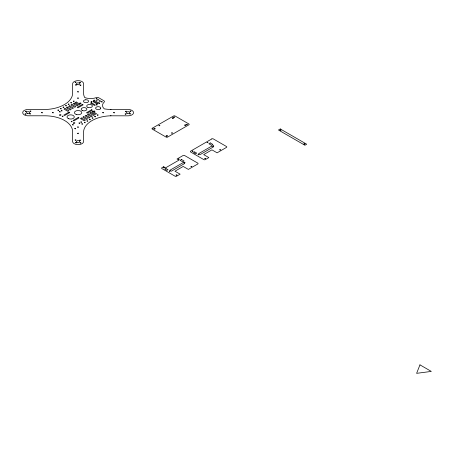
<?xml version="1.0" encoding="UTF-8"?>
<svg xmlns="http://www.w3.org/2000/svg" width="454" height="454" viewBox="0 0 454 454"><rect width="100%" height="100%" fill="white"/><g stroke="black" fill="none" stroke-linecap="round" stroke-linejoin="round"><path stroke-width="0.68" d="M110.997 115.787L110.146 115.815A28.653 16.543 0 0 0 83.638 131.121L83.615 141.495A5.51 3.184 0 0 1 78.457 144.622A5.51 3.184 0 0 1 72.651 141.898L72.663 131.62A27.7 15.992 0 0 0 45.247 115.798L27.433 115.787A5.51 3.184 0 0 1 22.711 112.439A5.51 3.184 0 0 1 28.131 109.459L46.098 109.459A28.647 16.537 0 0 0 72.651 93.666L72.646 83.593A5.51 3.184 0 0 1 77.957 80.659A5.51 3.184 0 0 1 83.593 83.388L83.593 93.672A28.653 16.543 0 0 0 84.682 97.548A10.822 6.248 0 0 0 96.447 97.576A1.935 1.118 0 0 1 98.739 97.763L103.892 100.743A1.935 1.118 0 0 1 104.221 102.065A10.856 6.271 0 0 0 104.255 108.858L104.289 108.864A28.653 16.543 0 0 0 110.146 109.465L110.997 109.493M110.668 109.488L128.817 109.499A5.51 3.184 0 0 1 133.533 112.847A5.51 3.184 0 0 1 128.113 115.827L110.532 115.804M89.529 119.51C90.601 120.702 90.834 118.432 89.529 119.51M171.55 132.988L172.458 133.005L171.55 132.988M173.871 117.075L174.773 117.121L173.876 117.041M176.056 175.045L176.964 175.062L176.056 175.045M178.377 159.127L179.279 159.178L178.382 159.093M186.492 124.362L187.4 124.413L186.503 124.328M190.998 166.419L191.906 166.465L191.009 166.385M204.794 158.452L205.702 158.469L204.794 158.452M207.109 142.539L208.017 142.584L207.12 142.505M219.736 149.826L220.644 149.877L219.742 149.792M63.032 107.15C63.929 108.398 64.491 106.162 63.032 107.15M86.952 120.974C87.855 122.188 88.394 120.021 86.969 120.934M158.928 125.684L159.831 125.735L158.928 125.684M163.434 167.742L164.337 167.787L163.434 167.742M192.173 151.148L193.075 151.199L192.173 151.148M169.37 171.135C170.057 172.197 170.625 170.346 169.37 171.135M198.103 154.547C198.79 155.608 199.334 153.758 198.103 154.547M184.307 162.509C184.994 163.576 185.584 161.709 184.307 162.509M213.045 145.916C213.732 146.988 214.316 145.121 213.045 145.916M25.532 111.361C26.332 112.637 27.058 110.424 25.532 111.361M25.146 113.965C25.946 115.242 26.672 113.023 25.146 113.965M30.043 111.139C30.838 112.416 31.57 110.197 30.043 111.139M29.658 113.744C30.452 115.021 31.184 112.802 29.658 113.744M41.569 112.558C42.37 113.835 43.096 111.622 41.569 112.558M52.499 112.552C53.3 113.829 54.026 111.616 52.499 112.552M57.885 110.106C58.685 111.389 59.423 109.159 57.885 110.106M59.434 111.741C60.234 113.018 60.961 110.804 59.434 111.741M60.467 108.62C61.262 109.896 61.994 107.677 60.467 108.62M61.239 110.702C62.033 111.979 62.765 109.76 61.239 110.702M62.209 116.241C63.004 117.518 63.736 115.299 62.209 116.241M65.62 105.64C66.415 106.917 67.147 104.704 65.62 105.64M68.196 104.153C68.991 105.43 69.723 103.217 68.196 104.153M75.148 82.293C75.949 83.57 76.681 81.351 75.148 82.293M70.773 102.666C71.567 103.943 72.3 101.73 70.773 102.666M75.54 84.898C76.334 86.175 77.067 83.956 75.54 84.898M73.349 101.18C74.144 102.456 74.876 100.238 73.349 101.18M77.6 91.759C78.394 93.036 79.127 90.817 77.6 91.759M79.66 82.514C80.46 83.791 81.187 81.578 79.66 82.514M71.227 121.445C72.021 122.722 72.753 120.509 71.227 121.445M80.046 85.119C80.846 86.396 81.572 84.177 80.046 85.119M77.6 98.087C78.394 99.364 79.127 97.145 77.6 98.087M72.475 124.742C73.27 126.025 74.002 123.806 72.475 124.742M74.774 128.499C75.574 129.776 76.306 127.557 74.774 128.499M77.589 127.041C78.389 128.317 79.121 126.099 77.589 127.041M75.148 140.002C75.949 141.279 76.681 139.06 75.148 140.002M79.013 123.045C79.813 124.322 80.545 122.109 79.013 123.045M75.54 142.601C76.334 143.878 77.067 141.665 75.54 142.601M77.6 133.345C78.394 134.622 79.127 132.403 77.6 133.345M80.818 122.007C81.618 123.284 82.344 121.065 80.818 122.007M81.811 123.919C82.611 125.196 83.343 122.977 81.811 123.919M79.66 140.224C80.46 141.5 81.187 139.282 79.66 140.224M84.393 122.432C85.187 123.709 85.919 121.49 84.393 122.432M80.046 142.828C80.846 144.105 81.572 141.886 80.046 142.828M91.123 101.775C91.924 103.052 92.65 100.833 91.123 101.775M93.7 100.289C94.5 101.565 95.227 99.347 93.7 100.289M96.276 98.802C97.077 100.079 97.803 97.86 96.276 98.802M92.122 117.966C92.917 119.243 93.649 117.03 92.122 117.966M96.276 104.749C97.054 106.02 97.82 103.813 96.276 104.749M94.682 116.479C95.499 117.79 96.248 115.515 94.682 116.479M98.853 103.262C99.63 104.533 100.396 102.326 98.853 103.262M97.275 114.993C98.07 116.269 98.802 114.056 97.275 114.993M101.429 101.775C102.207 103.047 102.973 100.839 101.429 101.775M102.689 112.569C103.484 113.846 104.216 111.633 102.689 112.569M113.619 112.558C114.419 113.835 115.146 111.622 113.619 112.558M125.531 111.383C126.331 112.66 127.058 110.441 125.531 111.383M125.145 113.982C125.945 115.259 126.672 113.046 125.145 113.982M130.043 111.156C130.837 112.433 131.569 110.22 130.043 111.156M129.657 113.761C130.451 115.038 131.183 112.819 129.657 113.761M280.124 130.139C280.924 131.416 281.65 129.197 280.124 130.139M303.981 143.912C304.782 145.189 305.508 142.97 303.981 143.912M419.961 364.863L416.613 373.341L431.3 371.412L419.961 364.863M100.589 108.642L100.459 108.812A2.548 1.47 0 0 1 98.109 109.618A2.548 1.47 0 0 1 95.845 108.727L95.737 108.557A2.548 1.47 0 0 1 98.268 106.673A2.548 1.47 0 0 1 100.589 108.642M152.249 128.244L152.147 128.357A1.549 0.897 0 0 0 152.147 129.044L166.255 137.187A1.549 0.897 0 0 0 167.441 137.187L189.023 124.731A1.549 0.897 0 0 0 189.023 124.044L174.915 115.901A1.549 0.897 0 0 0 173.729 115.901L152.249 128.244M64.984 108.478L63.957 109.073L67.822 111.304L68.849 110.708L64.984 108.478M67.305 107.138L66.273 107.734L70.137 109.964L71.17 109.369L67.305 107.138M69.627 105.799L68.594 106.395L72.458 108.625L73.491 108.029L69.627 105.799M71.942 104.46L70.915 105.056L74.779 107.286L75.807 106.69L71.942 104.46M74.263 103.12L73.23 103.716L77.095 105.947L78.128 105.351L74.263 103.12M76.193 102.002L75.165 102.598L79.03 104.829L80.057 104.238L76.193 102.002M68.98 112.121L63.827 115.095L64.599 115.543L69.751 112.564L68.98 112.121M82.378 104.386L77.225 107.36L77.997 107.808L83.15 104.829L82.378 104.386M91.265 102.672L90.494 103.12L94.614 105.498L95.391 105.056L91.265 102.672M93.842 101.185L93.07 101.634L97.19 104.011L97.968 103.569L93.842 101.185M98.092 99.625L95.516 101.111L98.092 102.598L100.669 101.111L98.092 99.625M78.253 117.472L73.1 120.452L73.877 120.895L79.03 117.921L78.253 117.472M91.651 109.737L86.498 112.717L87.276 113.16L92.429 110.186L91.651 109.737M81.476 117.995L80.443 118.59L84.308 120.821L85.341 120.225L81.476 117.995M83.797 116.655L82.764 117.251L86.629 119.481L87.662 118.891L83.797 116.655M86.112 115.316L85.085 115.912L88.95 118.142L89.977 117.552L86.112 115.316M88.434 113.982L87.401 114.573L91.265 116.809L92.298 116.213L88.434 113.982M90.749 112.643L89.722 113.233L93.586 115.469L94.614 114.873L90.749 112.643M92.684 111.525L91.651 112.121L95.516 114.351L96.549 113.755L92.684 111.525M163.661 166.72L161.93 167.719A1.095 0.63 0 0 0 161.93 168.61L175.068 176.197A1.095 0.63 0 0 0 176.617 176.197L180.119 174.177L174.966 171.203L183.206 166.442L188.359 169.416L197.745 164.002A1.095 0.63 0 0 0 197.745 163.105L184.602 155.523A1.095 0.63 0 0 0 183.058 155.523L177.026 159.002L178.955 160.12L165.591 167.838L163.661 166.72M211.797 138.93L190.669 151.125A1.095 0.63 0 0 0 190.669 152.022L203.806 159.609A1.095 0.63 0 0 0 205.35 159.609L208.851 157.589L203.698 154.61L211.944 149.854L217.097 152.828L226.478 147.408A1.095 0.63 0 0 0 226.478 146.517L213.34 138.93A1.095 0.63 0 0 0 211.797 138.93M165.943 168.525L164.785 169.194L166.845 170.386L168.008 169.717L165.943 168.525M181.532 159.524L180.119 160.341L182.695 161.828L184.108 161.011L181.532 159.524M194.681 151.931L193.523 152.601L195.583 153.792L196.741 153.123L194.681 151.931M210.27 142.936L208.851 143.753L211.428 145.24L212.847 144.423L210.27 142.936M183.206 162.572L169.807 170.307L171.357 171.203L184.755 163.468L183.206 162.572M211.944 145.984L198.546 153.719L200.095 154.61L213.488 146.875L211.944 145.984M280.266 128.953L278.461 129.997L304.895 145.257L306.7 144.213L280.266 128.953M85.284 99.818L84.983 99.88A2.548 1.47 0 0 0 83.491 101.202A2.548 1.47 0 0 0 84.921 102.547L85.221 102.615A2.548 1.47 0 0 0 88.587 101.242A2.548 1.47 0 0 0 85.284 99.818M76.964 84.455A1.64 0.948 0 0 0 79.711 84.03A1.64 0.948 0 0 0 77.702 82.872A1.64 0.948 0 0 0 76.964 84.455M126.961 113.324A1.64 0.948 0 0 0 129.708 112.898A1.64 0.948 0 0 0 127.699 111.735A1.64 0.948 0 0 0 126.961 113.324M27.302 113.455A1.64 0.948 0 0 0 29.765 112.632A1.64 0.948 0 0 0 27.302 111.815A1.64 0.948 0 0 0 27.302 113.455M76.959 142.17A1.64 0.948 0 0 0 79.705 141.744A1.64 0.948 0 0 0 77.696 140.587A1.64 0.948 0 0 0 76.959 142.17M76.176 114.436A3.672 2.117 0 0 0 81.771 112.694A3.672 2.117 0 0 0 76.357 110.77A3.672 2.117 0 0 0 76.176 114.436M68.543 118.67A3.643 2.105 0 0 0 74.28 117.155A3.643 2.105 0 0 0 69.139 115.044A3.643 2.105 0 0 0 68.543 118.67M82.384 110.566A2.837 1.64 0 0 0 86.856 109.386A2.837 1.64 0 0 0 82.849 107.746A2.837 1.64 0 0 0 82.384 110.566M87.889 107.388A2.837 1.64 0 0 0 92.355 106.208A2.837 1.64 0 0 0 88.354 104.568A2.837 1.64 0 0 0 87.889 107.388M172.52 118.29A0.726 0.42 0 0 0 173.74 118.102A0.726 0.42 0 0 0 172.843 117.586A0.726 0.42 0 0 0 172.52 118.29M184.971 125.474A0.726 0.42 0 0 0 186.123 125.173A0.726 0.42 0 0 0 185.101 124.748A0.726 0.42 0 0 0 184.971 125.474M166.436 136.189A0.726 0.42 0 0 0 167.577 135.877A0.726 0.42 0 0 0 166.539 135.462A0.726 0.42 0 0 0 166.436 136.189M154.099 129.061A0.726 0.42 0 0 0 155.211 128.715A0.726 0.42 0 0 0 154.139 128.329A0.726 0.42 0 0 0 154.099 129.061M93.757 111.718A0.726 0.42 0 0 0 94.903 111.417A0.726 0.42 0 0 0 93.876 110.992A0.726 0.42 0 0 0 93.757 111.718M79.825 103.677A0.721 0.414 0 0 0 81.022 103.467A0.721 0.414 0 0 0 80.108 102.973A0.721 0.414 0 0 0 79.825 103.677M59.877 115.299A0.726 0.42 0 0 0 61.001 114.964A0.726 0.42 0 0 0 59.934 114.573A0.726 0.42 0 0 0 59.877 115.299M73.769 123.312A0.726 0.42 0 0 0 74.859 122.949A0.726 0.42 0 0 0 73.769 122.586A0.726 0.42 0 0 0 73.769 123.312"/></g></svg>
